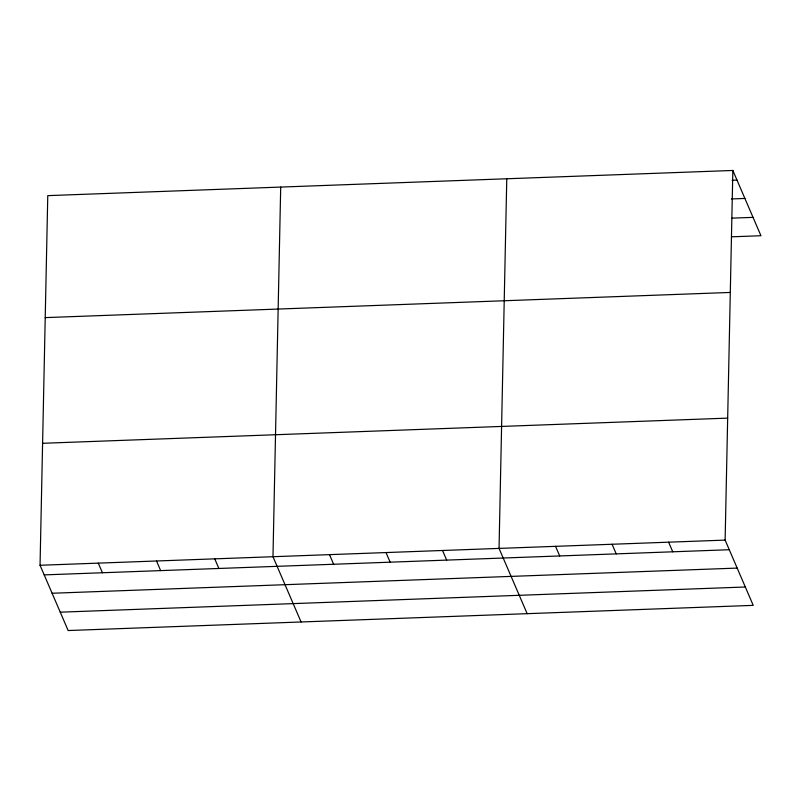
<?xml version="1.0" encoding="UTF-8"?>
<svg xmlns="http://www.w3.org/2000/svg" width="801" height="801" viewBox="0 0 801 801"><rect width="100%" height="100%" fill="white"/><g stroke="black" fill="none" stroke-linecap="round" stroke-linejoin="round"><path stroke-width="1.2" d="M732.845 170.463L725.125 540.104L753.23 605.366L68.155 630.537L40.05 565.266L47.77 195.634L732.845 170.463L760.95 235.734L731.463 236.816M280.7 187.074L272.971 556.715L301.086 621.976M506.773 178.773L499.043 548.405L527.158 613.676M732.074 180.265L736.99 180.085M731.383 198.948L744.89 198.448M732.154 218.132L753.04 217.371M45.226 317.617L730.292 292.445M42.593 443.293L727.668 418.122M40.05 565.266L725.125 540.104M44.195 574.888L729.26 549.726M52.105 593.251L737.17 568.089M60.245 612.174L745.32 587.003M668.605 542.177L672.75 551.799M612.084 544.259L616.229 553.881M555.564 546.332L559.709 555.954M442.532 550.487L446.678 560.109M386.012 552.56L390.157 562.182M329.491 554.642L333.637 564.254M214.748 558.848L218.883 568.47M156.515 560.99L160.651 570.612M98.283 563.133L102.428 572.755"/></g></svg>
